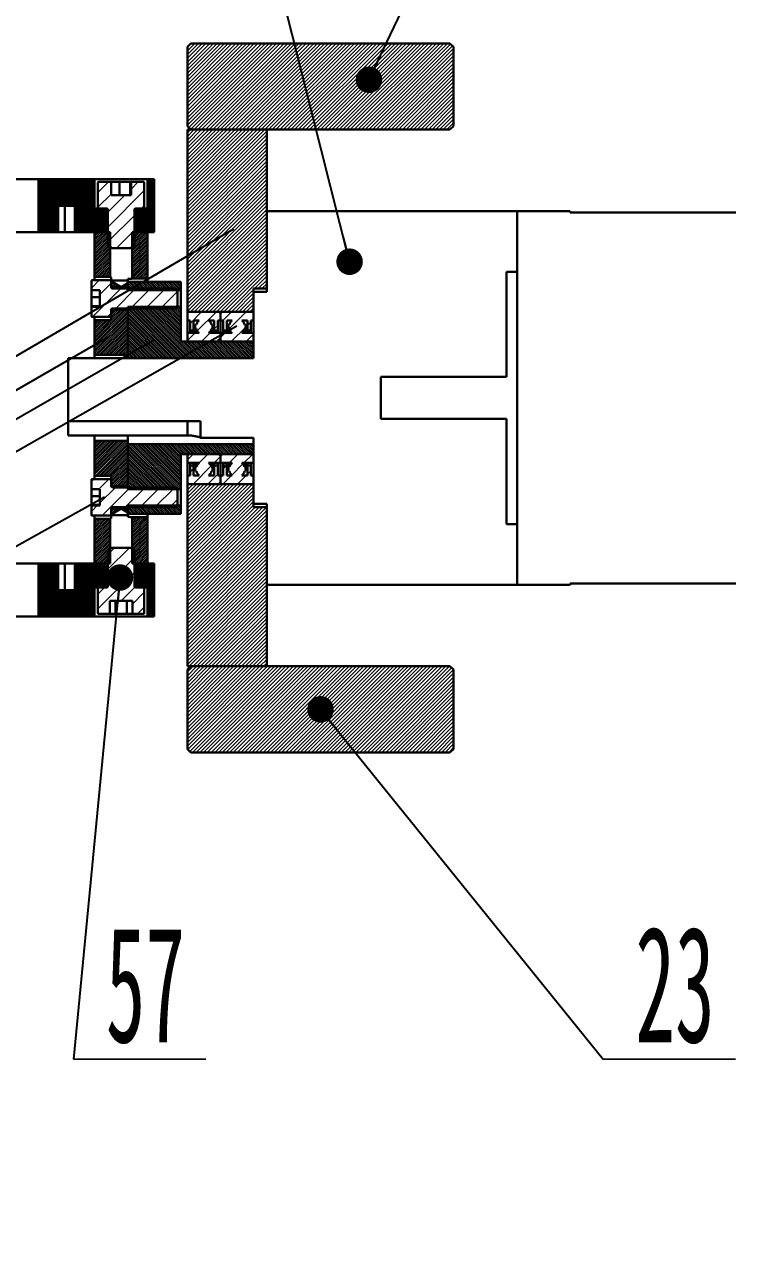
# Model space of a CAD drawing. Header units: millimetres. Extents: x 0 to 4220, y 0 to 2956.
# Drawn here: x 1945.2 to 2160, y 864.4 to 1232.4 of the extents above; entities that cross this region are included whole.
import ezdxf

# ---------------------------------------------------------------- set-up
doc = ezdxf.new("R2010")
doc.units = ezdxf.units.MM
doc.linetypes.add('SLD-实线', pattern=[0])
doc.layers.add('文字', color=7, linetype='SLD-实线', lineweight=15)
doc.styles.add('SLDTEXTSTYLE4', font='HYSWLONGFANGSONG.TTF', dxfattribs={"width": 0.67})
doc.styles.get("Standard").update_dxf_attribs({"font": 'HYSWLONGFANGSONG.TTF'})
doc.dimstyles.new('SLDDIMSTYLE0', dxfattribs={"dimtxt": 0, "dimasz": 8, "dimexe": 0, "dimexo": 0.0625, "dimgap": 0, "dimtad": 0, "dimtih": 1, "dimtoh": 1, "dimdec": 0, "dimrnd": 1e-09, "dimzin": 0, "dimdsep": 46, "dimtxsty": 'Standard', "dimblk1": 'DOT', "dimblk2": 'DOT', "dimsah": 1, "dimcen": 0.09, "dimadec": 0, "dimazin": 0, "dimtfac": 8, "dimtdec": 0, "dimtofl": 0, "dimtmove": 0, "dimatfit": 3, "dimldrblk": 'DOT', "dimfxl": 0, "dimfrac": 2, "dimtolj": 1, "dimtzin": 0, "dimarcsym": 0})
doc.dimstyles.new('SLDDIMSTYLE1', dxfattribs={"dimtxt": 0, "dimasz": 30, "dimexe": 0, "dimexo": 0.0625, "dimgap": 0, "dimtad": 0, "dimtih": 1, "dimtoh": 1, "dimdec": 0, "dimrnd": 1e-09, "dimzin": 0, "dimdsep": 46, "dimtxsty": 'Standard', "dimblk1": 'NONE', "dimblk2": 'NONE', "dimsah": 1, "dimcen": 0.09, "dimadec": 0, "dimazin": 0, "dimtfac": 30, "dimtdec": 0, "dimtofl": 0, "dimtmove": 0, "dimatfit": 3, "dimldrblk": 'NONE', "dimfxl": 0, "dimfrac": 2, "dimtolj": 1, "dimtzin": 0, "dimarcsym": 0})

# ---------------------------------------------------------------- blocks, each defined once
blk = doc.blocks.new('_NONE')
blk = doc.blocks.new('_DOT')
at = {"color": 0, "linetype": 'ByBlock', "lineweight": -2}
blk.add_line((-0.5, 0), (-1, 0), dxfattribs=at)
at = {"color": 0, "linetype": 'ByBlock', "const_width": 0.5}
blk.add_lwpolyline([(-0.25, 0, 1), (0.25, 0, 1)], format="xyb", close=True, dxfattribs=at)
blk = doc.blocks.new('SW_NOTE_29')
at = {"layer": '文字', "color": 0}
for p, q in [((0, 0), (40, 0)), ((40, 0), (0, 0)), ((0, 0), (40, 0)), ((40, 0), (0, 0)), ((0, 0), (40, 0)), ((40, 0), (0, 0))]:
    blk.add_line(p, q, dxfattribs=at)
at = {"layer": '文字', "color": 0, "insert": (9.74, 40.12), "char_height": 35, "attachment_point": 1, "style": 'SLDTEXTSTYLE4'}
blk.add_mtext('23', dxfattribs=at)
blk = doc.blocks.new('SW_NOTE_30')
at = {"layer": '文字', "color": 0}
for p, q in [((0, 0), (40, 0)), ((40, 0), (0, 0)), ((0, 0), (40, 0)), ((40, 0), (0, 0)), ((0, 0), (40, 0)), ((40, 0), (0, 0))]:
    blk.add_line(p, q, dxfattribs=at)
at = {"layer": '文字', "color": 0, "insert": (9.77, 40.12), "char_height": 35, "attachment_point": 1, "style": 'SLDTEXTSTYLE4'}
blk.add_mtext('57', dxfattribs=at)

msp = doc.modelspace()

# ---------------------------------------------------------------- hatches: boundary and pattern name
at = {"linetype": 'SLD-实线', "lineweight": 0}
h = msp.add_hatch(dxfattribs=at)
h.set_pattern_fill('ANSI31', scale=0.25, style=0)
h.paths.add_polyline_path([(2074.84, 1225.61), (2073.69, 1226.61), (1995.42, 1226.61), (1994.42, 1225.61), (1994.42, 1201.61), (1995.42, 1200.61), (2073.69, 1200.61), (2074.84, 1201.61)], flags=0)
h = msp.add_hatch(dxfattribs=at)
h.set_pattern_fill('ANSI31', scale=0.25, style=0)
h.paths.add_polyline_path([(2018.42, 1200.61), (1994.42, 1200.61), (1994.42, 1145.61), (2014.42, 1145.61), (2014.42, 1152.61), (2018.42, 1152.61)], flags=0)
h = msp.add_hatch(dxfattribs=at)
h.set_pattern_fill('ANSI31', scale=0.0625, style=0)
h.paths.add_polyline_path([(1969.92, 1169.61), (1969.92, 1176.81), (1966.42, 1176.81), (1966.42, 1185.61), (1949.42, 1185.61), (1949.42, 1169.61), (1955.42, 1169.61), (1955.42, 1177.61), (1960.42, 1177.61), (1960.42, 1169.61)], flags=0)
h = msp.add_hatch(dxfattribs=at)
h.set_pattern_fill('ANSI31', scale=0.0625, style=0)
h.paths.add_polyline_path([(1978.92, 1169.61), (1984.42, 1169.61), (1984.42, 1185.61), (1982.42, 1185.61), (1982.42, 1176.81), (1978.92, 1176.81)], flags=0)
h = msp.add_hatch(dxfattribs=at)
h.set_pattern_fill('ANSI31', style=0)
edge = h.paths.add_edge_path(flags=0)
edge.add_line((1967.42, 1176.81), (1970.02, 1176.81))
edge.add_arc((1970.02, 1176.41), 0.4, 0, 90, ccw=False)
edge.add_line((1970.42, 1176.41), (1970.42, 1165.51))
edge.add_line((1970.42, 1165.51), (1971.63, 1164.81))
edge.add_line((1971.63, 1164.81), (1977.2, 1164.81))
edge.add_line((1977.2, 1164.81), (1978.42, 1165.51))
edge.add_line((1978.42, 1165.51), (1978.42, 1176.41))
edge.add_arc((1978.82, 1176.41), 0.4, 90, 180, ccw=False)
edge.add_line((1978.82, 1176.81), (1981.42, 1176.81))
edge.add_line((1981.42, 1176.81), (1981.42, 1184.61))
edge.add_arc((1981.22, 1184.61), 0.2, 0, 90)
edge.add_line((1981.22, 1184.81), (1977.42, 1184.81))
edge.add_line((1977.42, 1184.81), (1977.42, 1180.81))
edge.add_line((1977.42, 1180.81), (1971.41, 1180.81))
edge.add_line((1971.41, 1180.81), (1971.41, 1184.81))
edge.add_line((1971.41, 1184.81), (1967.62, 1184.81))
edge.add_arc((1967.62, 1184.61), 0.2, 90, 180)
edge.add_line((1967.42, 1184.61), (1967.42, 1176.81))
h = msp.add_hatch(dxfattribs=at)
h.set_pattern_fill('ANSI31', scale=0.125, style=0)
h.paths.add_polyline_path([(1971.12, 1156.11), (1971.12, 1169.61), (1966.42, 1169.61), (1966.42, 1156.11)], flags=0)
h = msp.add_hatch(dxfattribs=at)
h.set_pattern_fill('ANSI31', scale=0.125, style=0)
h.paths.add_polyline_path([(1982.42, 1169.61), (1977.72, 1169.61), (1977.72, 1155.61), (1982.42, 1155.61)], flags=0)
h = msp.add_hatch(dxfattribs=at)
h.set_pattern_fill('ANSI31', style=0)
edge = h.paths.add_edge_path(flags=0)
edge.add_line((1971.42, 1144.11), (1971.42, 1146.21))
edge.add_arc((1971.82, 1146.21), 0.4, 90, 180, ccw=False)
edge.add_line((1971.82, 1146.61), (1990.92, 1146.61))
edge.add_line((1990.92, 1146.61), (1991.42, 1147.47))
edge.add_line((1991.42, 1147.47), (1991.42, 1151.74))
edge.add_line((1991.42, 1151.74), (1990.92, 1152.61))
edge.add_line((1990.92, 1152.61), (1971.82, 1152.61))
edge.add_arc((1971.82, 1153.01), 0.4, 180, 270, ccw=False)
edge.add_line((1971.42, 1153.01), (1971.42, 1155.11))
edge.add_line((1971.42, 1155.11), (1965.62, 1155.11))
edge.add_arc((1965.62, 1154.91), 0.2, 90, 180)
edge.add_line((1965.42, 1154.91), (1965.42, 1152.12))
edge.add_line((1965.42, 1152.12), (1968.02, 1152.12))
edge.add_line((1968.02, 1152.12), (1968.02, 1147.1))
edge.add_line((1968.02, 1147.1), (1965.42, 1147.1))
edge.add_line((1965.42, 1147.1), (1965.42, 1144.31))
edge.add_arc((1965.62, 1144.31), 0.2, 180, 270)
edge.add_line((1965.62, 1144.11), (1971.42, 1144.11))
h = msp.add_hatch(dxfattribs=at)
h.set_pattern_fill('ANSI31', scale=0.125, style=0)
h.paths.add_polyline_path([(1976.42, 1154.23), (1974.42, 1153.03), (1971.42, 1154.83), (1971.42, 1153.01), (1976.42, 1153.01)], flags=0)
h = msp.add_hatch(dxfattribs=at)
h.set_pattern_fill('ANSI31', scale=0.125, angle=90, style=0)
h.paths.add_polyline_path([(1992.42, 1154.61), (1976.42, 1154.61), (1976.42, 1152.11), (1992.42, 1152.11)], flags=0)
h = msp.add_hatch(dxfattribs=at)
h.set_pattern_fill('ANSI31', scale=0.125, style=0)
h.paths.add_polyline_path([(1971.42, 1143.11), (1966.42, 1143.11), (1966.42, 1132.61), (1976.42, 1132.61), (1976.42, 1146.21), (1971.42, 1146.21)], flags=0)
h = msp.add_hatch(dxfattribs=at)
h.set_pattern_fill('ANSI31', scale=0.125, angle=90, style=0)
h.paths.add_polyline_path([(2014.42, 1131.61), (2014.42, 1136.61), (1992.42, 1136.61), (1992.42, 1147.11), (1976.42, 1147.11), (1976.42, 1131.61)], flags=0)
h = msp.add_hatch(dxfattribs=at)
h.set_pattern_fill('ANSI31', style=0)
edge = h.paths.add_edge_path(flags=0)
edge.add_arc((1999.42, 1141.11), 2.38, 307.062, 344.038)
edge.add_line((2001.71, 1140.45), (2001.95, 1140.45))
edge.add_arc((1999.42, 1141.11), 2.62, 345.5225, 374.4775)
edge.add_line((2001.95, 1141.76), (2001.71, 1141.76))
edge.add_arc((1999.42, 1141.11), 2.38, 15.962, 52.938)
edge.add_line((2000.85, 1143.01), (2002.55, 1143.01))
edge.add_line((2002.55, 1143.01), (2002.55, 1139.99))
edge.add_line((2002.55, 1139.99), (2003.62, 1139.99))
edge.add_line((2003.62, 1139.99), (2003.62, 1143.01))
edge.add_line((2003.62, 1143.01), (2004.42, 1143.01))
edge.add_line((2004.42, 1143.01), (2004.42, 1145.01))
edge.add_arc((2003.82, 1145.01), 0.6, 0, 90)
edge.add_line((2003.82, 1145.61), (1995.02, 1145.61))
edge.add_arc((1995.02, 1145.01), 0.6, 90, 180)
edge.add_line((1994.42, 1145.01), (1994.42, 1143.01))
edge.add_line((1994.42, 1143.01), (1995.22, 1143.01))
edge.add_line((1995.22, 1143.01), (1995.22, 1139.99))
edge.add_line((1995.22, 1139.99), (1996.29, 1139.99))
edge.add_line((1996.29, 1139.99), (1996.29, 1143.01))
edge.add_line((1996.29, 1143.01), (1997.98, 1143.01))
edge.add_arc((1999.42, 1141.11), 2.38, 127.062, 164.038)
edge.add_line((1997.13, 1141.76), (1996.88, 1141.76))
edge.add_arc((1999.42, 1141.11), 2.62, 165.5225, 194.4775)
edge.add_line((1996.88, 1140.45), (1997.13, 1140.45))
edge.add_arc((1999.42, 1141.11), 2.38, 195.962, 232.938)
edge.add_line((1997.98, 1139.21), (1994.42, 1139.21))
edge.add_line((1994.42, 1139.21), (1994.42, 1137.21))
edge.add_arc((1995.02, 1137.21), 0.6, 180, 270)
edge.add_line((1995.02, 1136.61), (2003.82, 1136.61))
edge.add_arc((2003.82, 1137.21), 0.6, 270, 360)
edge.add_line((2004.42, 1137.21), (2004.42, 1139.21))
edge.add_line((2004.42, 1139.21), (2000.85, 1139.21))
h = msp.add_hatch(dxfattribs=at)
h.set_pattern_fill('ANSI31', style=0)
edge = h.paths.add_edge_path(flags=0)
edge.add_arc((2009.42, 1141.11), 2.62, 165.5225, 194.4775)
edge.add_line((2006.88, 1140.45), (2007.13, 1140.45))
edge.add_arc((2009.42, 1141.11), 2.38, 195.962, 232.938)
edge.add_line((2007.98, 1139.21), (2004.42, 1139.21))
edge.add_line((2004.42, 1139.21), (2004.42, 1137.21))
edge.add_arc((2005.02, 1137.21), 0.6, 180, 270)
edge.add_line((2005.02, 1136.61), (2013.82, 1136.61))
edge.add_arc((2013.82, 1137.21), 0.6, 270, 360)
edge.add_line((2014.42, 1137.21), (2014.42, 1139.21))
edge.add_line((2014.42, 1139.21), (2010.85, 1139.21))
edge.add_arc((2009.42, 1141.11), 2.38, 307.062, 344.038)
edge.add_line((2011.71, 1140.45), (2011.95, 1140.45))
edge.add_arc((2009.42, 1141.11), 2.62, 345.5225, 374.4775)
edge.add_line((2011.95, 1141.76), (2011.71, 1141.76))
edge.add_arc((2009.42, 1141.11), 2.38, 15.962, 52.938)
edge.add_line((2010.85, 1143.01), (2012.55, 1143.01))
edge.add_line((2012.55, 1143.01), (2012.55, 1139.99))
edge.add_line((2012.55, 1139.99), (2013.62, 1139.99))
edge.add_line((2013.62, 1139.99), (2013.62, 1143.01))
edge.add_line((2013.62, 1143.01), (2014.42, 1143.01))
edge.add_line((2014.42, 1143.01), (2014.42, 1145.01))
edge.add_arc((2013.82, 1145.01), 0.6, 0, 90)
edge.add_line((2013.82, 1145.61), (2005.02, 1145.61))
edge.add_arc((2005.02, 1145.01), 0.6, 90, 180)
edge.add_line((2004.42, 1145.01), (2004.42, 1143.01))
edge.add_line((2004.42, 1143.01), (2005.22, 1143.01))
edge.add_line((2005.22, 1143.01), (2005.22, 1139.99))
edge.add_line((2005.22, 1139.99), (2006.29, 1139.99))
edge.add_line((2006.29, 1139.99), (2006.29, 1143.01))
edge.add_line((2006.29, 1143.01), (2007.98, 1143.01))
edge.add_arc((2009.42, 1141.11), 2.38, 127.062, 164.038)
edge.add_line((2007.13, 1141.76), (2006.88, 1141.76))
h = msp.add_hatch(dxfattribs=at)
h.set_pattern_fill('ANSI31', scale=0.125, style=0)
h.paths.add_polyline_path([(1976.42, 1106.61), (1966.42, 1106.61), (1966.42, 1096.11), (1971.42, 1096.11), (1971.42, 1093.01), (1976.42, 1093.01)], flags=0)
h = msp.add_hatch(dxfattribs=at)
h.set_pattern_fill('ANSI31', scale=0.125, angle=90, style=0)
h.paths.add_polyline_path([(1976.42, 1105.61), (1976.42, 1092.11), (1992.42, 1092.11), (1992.42, 1102.61), (2014.42, 1102.61), (2014.42, 1105.61)], flags=0)
h = msp.add_hatch(dxfattribs=at)
h.set_pattern_fill('ANSI31', style=0)
edge = h.paths.add_edge_path(flags=0)
edge.add_arc((1999.42, 1098.11), 2.62, 345.5225, 374.4775)
edge.add_line((2001.95, 1098.76), (2001.71, 1098.76))
edge.add_arc((1999.42, 1098.11), 2.38, 15.962, 52.938)
edge.add_line((2000.85, 1100.01), (2004.42, 1100.01))
edge.add_line((2004.42, 1100.01), (2004.42, 1102.01))
edge.add_arc((2003.82, 1102.01), 0.6, 0, 90)
edge.add_line((2003.82, 1102.61), (1995.02, 1102.61))
edge.add_arc((1995.02, 1102.01), 0.6, 90, 180)
edge.add_line((1994.42, 1102.01), (1994.42, 1100.01))
edge.add_line((1994.42, 1100.01), (1997.98, 1100.01))
edge.add_arc((1999.42, 1098.11), 2.38, 127.062, 164.038)
edge.add_line((1997.13, 1098.76), (1996.88, 1098.76))
edge.add_arc((1999.42, 1098.11), 2.62, 165.5225, 194.4775)
edge.add_line((1996.88, 1097.45), (1997.13, 1097.45))
edge.add_arc((1999.42, 1098.11), 2.38, 195.962, 232.938)
edge.add_line((1997.98, 1096.21), (1996.29, 1096.21))
edge.add_line((1996.29, 1096.21), (1996.29, 1099.22))
edge.add_line((1996.29, 1099.22), (1995.22, 1099.22))
edge.add_line((1995.22, 1099.22), (1995.22, 1096.21))
edge.add_line((1995.22, 1096.21), (1994.42, 1096.21))
edge.add_line((1994.42, 1096.21), (1994.42, 1094.21))
edge.add_arc((1995.02, 1094.21), 0.6, 180, 270)
edge.add_line((1995.02, 1093.61), (2003.82, 1093.61))
edge.add_arc((2003.82, 1094.21), 0.6, 270, 360)
edge.add_line((2004.42, 1094.21), (2004.42, 1096.21))
edge.add_line((2004.42, 1096.21), (2003.62, 1096.21))
edge.add_line((2003.62, 1096.21), (2003.62, 1099.22))
edge.add_line((2003.62, 1099.22), (2002.55, 1099.22))
edge.add_line((2002.55, 1099.22), (2002.55, 1096.21))
edge.add_line((2002.55, 1096.21), (2000.85, 1096.21))
edge.add_arc((1999.42, 1098.11), 2.38, 307.062, 344.038)
edge.add_line((2001.71, 1097.45), (2001.95, 1097.45))
h = msp.add_hatch(dxfattribs=at)
h.set_pattern_fill('ANSI31', style=0)
edge = h.paths.add_edge_path(flags=0)
edge.add_arc((2009.42, 1098.11), 2.38, 127.062, 164.038)
edge.add_line((2007.13, 1098.76), (2006.88, 1098.76))
edge.add_arc((2009.42, 1098.11), 2.62, 165.5225, 194.4775)
edge.add_line((2006.88, 1097.45), (2007.13, 1097.45))
edge.add_arc((2009.42, 1098.11), 2.38, 195.962, 232.938)
edge.add_line((2007.98, 1096.21), (2006.29, 1096.21))
edge.add_line((2006.29, 1096.21), (2006.29, 1099.22))
edge.add_line((2006.29, 1099.22), (2005.22, 1099.22))
edge.add_line((2005.22, 1099.22), (2005.22, 1096.21))
edge.add_line((2005.22, 1096.21), (2004.42, 1096.21))
edge.add_line((2004.42, 1096.21), (2004.42, 1094.21))
edge.add_arc((2005.02, 1094.21), 0.6, 180, 270)
edge.add_line((2005.02, 1093.61), (2013.82, 1093.61))
edge.add_arc((2013.82, 1094.21), 0.6, 270, 360)
edge.add_line((2014.42, 1094.21), (2014.42, 1096.21))
edge.add_line((2014.42, 1096.21), (2013.62, 1096.21))
edge.add_line((2013.62, 1096.21), (2013.62, 1099.22))
edge.add_line((2013.62, 1099.22), (2012.55, 1099.22))
edge.add_line((2012.55, 1099.22), (2012.55, 1096.21))
edge.add_line((2012.55, 1096.21), (2010.85, 1096.21))
edge.add_arc((2009.42, 1098.11), 2.38, 307.062, 344.038)
edge.add_line((2011.71, 1097.45), (2011.95, 1097.45))
edge.add_arc((2009.42, 1098.11), 2.62, 345.5225, 374.4775)
edge.add_line((2011.95, 1098.76), (2011.71, 1098.76))
edge.add_arc((2009.42, 1098.11), 2.38, 15.962, 52.938)
edge.add_line((2010.85, 1100.01), (2014.42, 1100.01))
edge.add_line((2014.42, 1100.01), (2014.42, 1102.01))
edge.add_arc((2013.82, 1102.01), 0.6, 0, 90)
edge.add_line((2013.82, 1102.61), (2005.02, 1102.61))
edge.add_arc((2005.02, 1102.01), 0.6, 90, 180)
edge.add_line((2004.42, 1102.01), (2004.42, 1100.01))
edge.add_line((2004.42, 1100.01), (2007.98, 1100.01))
h = msp.add_hatch(dxfattribs=at)
h.set_pattern_fill('ANSI31', style=0)
edge = h.paths.add_edge_path(flags=0)
edge.add_line((1971.42, 1084.11), (1971.42, 1086.21))
edge.add_arc((1971.82, 1086.21), 0.4, 90, 180, ccw=False)
edge.add_line((1971.82, 1086.61), (1990.92, 1086.61))
edge.add_line((1990.92, 1086.61), (1991.42, 1087.47))
edge.add_line((1991.42, 1087.47), (1991.42, 1091.74))
edge.add_line((1991.42, 1091.74), (1990.92, 1092.61))
edge.add_line((1990.92, 1092.61), (1971.82, 1092.61))
edge.add_arc((1971.82, 1093.01), 0.4, 180, 270, ccw=False)
edge.add_line((1971.42, 1093.01), (1971.42, 1095.11))
edge.add_line((1971.42, 1095.11), (1965.62, 1095.11))
edge.add_arc((1965.62, 1094.91), 0.2, 90, 180)
edge.add_line((1965.42, 1094.91), (1965.42, 1092.12))
edge.add_line((1965.42, 1092.12), (1968.02, 1092.12))
edge.add_line((1968.02, 1092.12), (1968.02, 1087.1))
edge.add_line((1968.02, 1087.1), (1965.42, 1087.1))
edge.add_line((1965.42, 1087.1), (1965.42, 1084.31))
edge.add_arc((1965.62, 1084.31), 0.2, 180, 270)
edge.add_line((1965.62, 1084.11), (1971.42, 1084.11))
h = msp.add_hatch(dxfattribs=at)
h.set_pattern_fill('ANSI31', scale=0.25, style=0)
h.paths.add_polyline_path([(2014.42, 1093.61), (1994.42, 1093.61), (1994.42, 1038.61), (2018.42, 1038.61), (2018.42, 1086.61), (2014.42, 1086.61)], flags=0)
h = msp.add_hatch(dxfattribs=at)
h.set_pattern_fill('ANSI31', scale=0.125, style=0)
h.paths.add_polyline_path([(1976.42, 1086.21), (1971.42, 1086.21), (1971.42, 1084.39), (1974.42, 1086.19), (1976.42, 1084.99)], flags=0)
h = msp.add_hatch(dxfattribs=at)
h.set_pattern_fill('ANSI31', scale=0.125, angle=90, style=0)
h.paths.add_polyline_path([(1992.42, 1087.11), (1976.42, 1087.11), (1976.42, 1084.61), (1992.42, 1084.61)], flags=0)
h = msp.add_hatch(dxfattribs=at)
h.set_pattern_fill('ANSI31', scale=0.125, style=0)
h.paths.add_polyline_path([(1966.42, 1083.11), (1966.42, 1069.61), (1971.12, 1069.61), (1971.12, 1083.11)], flags=0)
h = msp.add_hatch(dxfattribs=at)
h.set_pattern_fill('ANSI31', scale=0.125, style=0)
h.paths.add_polyline_path([(1982.42, 1083.61), (1977.72, 1083.61), (1977.72, 1069.61), (1982.42, 1069.61)], flags=0)
h = msp.add_hatch(dxfattribs=at)
h.set_pattern_fill('ANSI31', style=0)
edge = h.paths.add_edge_path(flags=0)
edge.add_line((1970.98, 1058.41), (1977.86, 1058.41))
edge.add_line((1977.86, 1058.41), (1977.86, 1054.41))
edge.add_line((1977.86, 1054.41), (1981.22, 1054.41))
edge.add_arc((1981.22, 1054.61), 0.2, 270, 360)
edge.add_line((1981.42, 1054.61), (1981.42, 1062.41))
edge.add_line((1981.42, 1062.41), (1978.82, 1062.41))
edge.add_arc((1978.82, 1062.81), 0.4, 180, 270, ccw=False)
edge.add_line((1978.42, 1062.81), (1978.42, 1073.71))
edge.add_line((1978.42, 1073.71), (1977.2, 1074.41))
edge.add_line((1977.2, 1074.41), (1971.63, 1074.41))
edge.add_line((1971.63, 1074.41), (1970.42, 1073.71))
edge.add_line((1970.42, 1073.71), (1970.42, 1062.81))
edge.add_arc((1970.02, 1062.81), 0.4, 270, 360, ccw=False)
edge.add_line((1970.02, 1062.41), (1967.42, 1062.41))
edge.add_line((1967.42, 1062.41), (1967.42, 1054.61))
edge.add_arc((1967.62, 1054.61), 0.2, 180, 270)
edge.add_line((1967.62, 1054.41), (1970.98, 1054.41))
edge.add_line((1970.98, 1054.41), (1970.98, 1058.41))
h = msp.add_hatch(dxfattribs=at)
h.set_pattern_fill('ANSI31', scale=0.0625, angle=90, style=0)
h.paths.add_polyline_path([(1966.42, 1053.61), (1966.42, 1062.41), (1969.92, 1062.41), (1969.92, 1069.61), (1960.42, 1069.61), (1960.42, 1061.61), (1955.42, 1061.61), (1955.42, 1069.61), (1949.42, 1069.61), (1949.42, 1053.61)], flags=0)
h = msp.add_hatch(dxfattribs=at)
h.set_pattern_fill('ANSI31', scale=0.0625, angle=90, style=0)
h.paths.add_polyline_path([(1982.42, 1053.61), (1984.42, 1053.61), (1984.42, 1069.61), (1978.92, 1069.61), (1978.92, 1062.41), (1982.42, 1062.41)], flags=0)
h = msp.add_hatch(dxfattribs=at)
h.set_pattern_fill('ANSI31', scale=0.25, style=0)
h.paths.add_polyline_path([(1995.42, 1038.61), (1994.42, 1037.61), (1994.42, 1013.61), (1995.42, 1012.61), (2073.69, 1012.61), (2074.84, 1013.61), (2074.84, 1037.61), (2073.69, 1038.61)], flags=0)

# ---------------------------------------------------------------- linework, layer by layer
at = {"color": 7, "linetype": 'SLD-实线', "lineweight": 30}
for p, q in [((1994.42, 1225.61), (1995.42, 1226.61)), ((1994.42, 1225.61), (1994.42, 1201.61)), ((2073.69, 1226.61), (1995.42, 1226.61)), ((2073.69, 1226.61), (2074.84, 1225.61)), ((2074.84, 1201.61), (2074.84, 1225.61)), ((1995.42, 1200.61), (1994.42, 1201.61)), ((2018.42, 1200.61), (1994.42, 1200.61)), ((1994.42, 1200.61), (1994.42, 1145.61)), ((2073.69, 1200.61), (1995.42, 1200.61)), ((2018.42, 1200.61), (2018.42, 1152.61)), ((2074.84, 1201.61), (2073.69, 1200.61)), ((1949.42, 1185.61), (1924.42, 1185.61)), ((1949.42, 1169.61), (1949.42, 1185.61)), ((1949.42, 1185.61), (1966.42, 1185.61)), ((1966.42, 1176.81), (1966.42, 1185.61)), ((1982.42, 1185.61), (1966.42, 1185.61)), ((1982.42, 1185.61), (1982.42, 1176.81)), ((1982.42, 1185.61), (1984.42, 1185.61)), ((1984.42, 1169.61), (1984.42, 1185.61)), ((1967.42, 1184.61), (1967.42, 1176.81)), ((1971.41, 1184.81), (1967.62, 1184.81)), ((1971.41, 1180.81), (1971.41, 1184.81)), ((1973.97, 1184.81), (1971.41, 1184.81)), ((1973.97, 1180.81), (1973.97, 1184.81)), ((1977.15, 1184.81), (1973.97, 1184.81)), ((1977.15, 1180.81), (1977.15, 1184.81)), ((1977.42, 1184.81), (1977.15, 1184.81)), ((1977.42, 1184.81), (1977.42, 1180.81)), ((1981.22, 1184.81), (1977.42, 1184.81)), ((1981.42, 1176.81), (1981.42, 1184.61)), ((1971.41, 1180.81), (1977.42, 1180.81)), ((1955.42, 1177.61), (1955.42, 1169.61)), ((1960.42, 1177.61), (1955.42, 1177.61)), ((1957.42, 1169.61), (1957.42, 1177.61)), ((1960.42, 1177.61), (1960.42, 1169.61)), ((1969.92, 1176.81), (1966.42, 1176.81)), ((1967.42, 1176.81), (1970.02, 1176.81)), ((1969.92, 1169.61), (1969.92, 1176.81)), ((1970.42, 1176.41), (1970.42, 1165.51)), ((1978.42, 1165.51), (1978.42, 1176.41)), ((1978.82, 1176.81), (1981.42, 1176.81)), ((1978.92, 1176.81), (1978.92, 1169.61)), ((1982.42, 1176.81), (1978.92, 1176.81)), ((2018.42, 1151.61), (2018.42, 1176.01)), ((2078.02, 1176.01), (2018.42, 1176.01)), ((2094.02, 1176.01), (2078.02, 1176.01)), ((2094.02, 1176.01), (2094.02, 1157.71)), ((2110.02, 1176.01), (2094.02, 1176.01)), ((2094.02, 1063.21), (2094.02, 1176.01)), ((2110.02, 1176.01), (2110.02, 1175.61)), ((2110.02, 1175.61), (2160.02, 1175.61)), ((1949.42, 1169.61), (1924.42, 1169.61)), ((1949.42, 1169.61), (1955.42, 1169.61)), ((1955.42, 1169.61), (1957.42, 1169.61)), ((1960.42, 1169.61), (1957.42, 1169.61)), ((1960.42, 1169.61), (1969.92, 1169.61)), ((1971.12, 1169.61), (1966.42, 1169.61)), ((1966.42, 1169.61), (1966.42, 1156.11)), ((1971.12, 1156.11), (1971.12, 1169.61)), ((1977.72, 1169.61), (1977.72, 1155.61)), ((1982.42, 1169.61), (1977.72, 1169.61)), ((1978.92, 1169.61), (1984.42, 1169.61)), ((1982.42, 1169.61), (1982.42, 1155.61)), ((1971.63, 1164.81), (1970.42, 1165.51)), ((1971.63, 1164.81), (1977.2, 1164.81)), ((1978.42, 1165.51), (1977.2, 1164.81)), ((1966.42, 1156.11), (1971.12, 1156.11)), ((1966.42, 1156.11), (1966.42, 1155.11)), ((1971.42, 1155.96), (1971.42, 1155.11)), ((1977.72, 1155.61), (1982.42, 1155.61)), ((1982.42, 1154.61), (1982.42, 1155.61)), ((2090.82, 1125.96), (2090.82, 1157.71)), ((2094.02, 1157.71), (2090.82, 1157.71)), ((1965.42, 1154.91), (1965.42, 1152.12)), ((1965.42, 1152.12), (1968.02, 1152.12)), ((1965.42, 1152.12), (1965.42, 1149.99)), ((1971.42, 1155.11), (1965.62, 1155.11)), ((1968.02, 1152.12), (1968.02, 1147.1)), ((1971.42, 1153.01), (1971.42, 1155.11)), ((1976.42, 1155.01), (1971.42, 1155.01)), ((1974.42, 1153.03), (1971.42, 1154.83)), ((1971.42, 1154.83), (1971.42, 1153.01)), ((1971.42, 1153.01), (1976.42, 1153.01)), ((1990.92, 1152.61), (1971.82, 1152.61)), ((1976.42, 1154.23), (1974.42, 1153.03)), ((1976.42, 1155.51), (1976.42, 1155.01)), ((1992.42, 1154.61), (1976.42, 1154.61)), ((1976.42, 1154.61), (1976.42, 1152.11)), ((1976.42, 1154.23), (1976.42, 1153.01)), ((1976.42, 1152.11), (1992.42, 1152.11)), ((1990.92, 1152.61), (1991.42, 1151.74)), ((1992.42, 1152.11), (1992.42, 1154.61)), ((1992.42, 1152.11), (1992.42, 1147.11)), ((2014.42, 1152.61), (2018.42, 1152.61)), ((2014.42, 1152.61), (2014.42, 1145.61)), ((1968.02, 1149.99), (1965.42, 1149.99)), ((1965.42, 1149.99), (1965.42, 1147.33)), ((1991.42, 1147.47), (1991.42, 1151.74)), ((2014.42, 1131.61), (2014.42, 1151.61)), ((2018.42, 1151.61), (2014.42, 1151.61)), ((1968.02, 1147.33), (1965.42, 1147.33)), ((1965.42, 1147.33), (1965.42, 1147.1)), ((1965.42, 1147.1), (1965.42, 1144.31)), ((1968.02, 1147.1), (1965.42, 1147.1)), ((1971.42, 1144.11), (1971.42, 1146.21)), ((1976.42, 1146.21), (1971.42, 1146.21)), ((1971.42, 1146.21), (1971.42, 1143.11)), ((1971.82, 1146.61), (1990.92, 1146.61)), ((1992.42, 1147.11), (1976.42, 1147.11)), ((1976.42, 1147.11), (1976.42, 1131.61)), ((1976.42, 1146.21), (1976.42, 1132.61)), ((1991.42, 1147.47), (1990.92, 1146.61)), ((1992.42, 1136.61), (1992.42, 1147.11)), ((1994.42, 1145.61), (2014.42, 1145.61)), ((1994.42, 1145.01), (1994.42, 1145.61)), ((1994.42, 1145.01), (1994.42, 1143.01)), ((2003.82, 1145.61), (1995.02, 1145.61)), ((2004.42, 1145.01), (2004.42, 1143.01)), ((2013.82, 1145.61), (2005.02, 1145.61)), ((2014.42, 1143.01), (2014.42, 1145.01)), ((1965.62, 1144.11), (1971.42, 1144.11)), ((1966.42, 1144.11), (1966.42, 1143.11)), ((1971.42, 1143.11), (1966.42, 1143.11)), ((1966.42, 1143.11), (1966.42, 1132.61)), ((1994.42, 1143.01), (1995.22, 1143.01)), ((1994.42, 1143.01), (1994.42, 1139.21)), ((1995.22, 1139.99), (1995.22, 1143.01)), ((1996.29, 1143.01), (1997.98, 1143.01)), ((1996.29, 1143.01), (1996.29, 1139.99)), ((1997.13, 1141.76), (1996.88, 1141.76)), ((2000.85, 1143.01), (2002.55, 1143.01)), ((2001.95, 1141.76), (2001.71, 1141.76)), ((2002.55, 1139.99), (2002.55, 1143.01)), ((2003.62, 1143.01), (2004.42, 1143.01)), ((2003.62, 1143.01), (2003.62, 1139.99)), ((2004.42, 1143.01), (2005.22, 1143.01)), ((2004.42, 1139.21), (2004.42, 1143.01)), ((2005.22, 1139.99), (2005.22, 1143.01)), ((2006.29, 1143.01), (2007.98, 1143.01)), ((2006.29, 1143.01), (2006.29, 1139.99)), ((2007.13, 1141.76), (2006.88, 1141.76)), ((2010.85, 1143.01), (2012.55, 1143.01)), ((2011.95, 1141.76), (2011.71, 1141.76)), ((2012.55, 1139.99), (2012.55, 1143.01)), ((2013.62, 1143.01), (2014.42, 1143.01)), ((2013.62, 1143.01), (2013.62, 1139.99)), ((1997.98, 1139.21), (1994.42, 1139.21)), ((1994.42, 1139.21), (1994.42, 1137.21)), ((1994.42, 1137.21), (1994.42, 1136.61)), ((1996.29, 1139.99), (1995.22, 1139.99)), ((1995.22, 1139.21), (1995.22, 1139.99)), ((1996.29, 1139.21), (1996.29, 1139.99)), ((1996.88, 1140.45), (1997.13, 1140.45)), ((1997.03, 1140.4), (1996.92, 1140.18)), ((2004.42, 1139.21), (2000.85, 1139.21)), ((2001.71, 1140.45), (2001.95, 1140.45)), ((2001.93, 1140.18), (2001.74, 1140.44)), ((2003.62, 1139.99), (2002.55, 1139.99)), ((2002.55, 1139.21), (2002.55, 1139.99)), ((2003.62, 1139.21), (2003.62, 1139.99)), ((2007.98, 1139.21), (2004.42, 1139.21)), ((2004.42, 1139.21), (2004.42, 1137.21)), ((2004.42, 1136.61), (2004.42, 1137.21)), ((2006.29, 1139.99), (2005.22, 1139.99)), ((2005.22, 1139.99), (2005.22, 1139.21)), ((2006.29, 1139.99), (2006.29, 1139.21)), ((2006.88, 1140.45), (2007.13, 1140.45)), ((2007.03, 1140.4), (2006.92, 1140.17)), ((2014.42, 1139.21), (2010.85, 1139.21)), ((2011.71, 1140.45), (2011.95, 1140.45)), ((2011.93, 1140.18), (2011.74, 1140.44)), ((2013.62, 1139.99), (2012.55, 1139.99)), ((2012.55, 1139.99), (2012.55, 1139.21)), ((2013.62, 1139.99), (2013.62, 1139.21)), ((2014.42, 1137.21), (2014.42, 1139.21)), ((2014.42, 1136.61), (1992.42, 1136.61)), ((1995.02, 1136.61), (2003.82, 1136.61)), ((2005.02, 1136.61), (2013.82, 1136.61)), ((2014.42, 1131.61), (2014.42, 1136.61)), ((2014.42, 1131.61), (1958.42, 1131.61)), ((1958.42, 1112.61), (1958.42, 1131.61)), ((1966.42, 1132.61), (1976.42, 1132.61)), ((1966.42, 1132.61), (1966.42, 1131.61)), ((1976.42, 1131.61), (2014.42, 1131.61)), ((2052.82, 1113.26), (2052.82, 1125.96)), ((2090.82, 1125.96), (2052.82, 1125.96)), ((1998.42, 1112.61), (1958.42, 1112.61)), ((1958.42, 1108.29), (1958.42, 1112.61)), ((1994.42, 1108.29), (1994.42, 1112.61)), ((1998.42, 1107.61), (1998.42, 1112.61)), ((2052.82, 1113.26), (2090.82, 1113.26)), ((2090.82, 1081.51), (2090.82, 1113.26)), ((1958.42, 1108.29), (1994.42, 1108.29)), ((1966.42, 1108.29), (1966.42, 1106.61)), ((1976.42, 1108.29), (1976.42, 1107.3)), ((1976.42, 1106.61), (1966.42, 1106.61)), ((1966.42, 1106.61), (1966.42, 1096.11)), ((1976.42, 1107.3), (1976.42, 1106.61)), ((1976.42, 1106.61), (1976.42, 1093.01)), ((2014.42, 1105.61), (1976.42, 1105.61)), ((1976.42, 1105.61), (1976.42, 1092.11)), ((1998.42, 1107.61), (2014.42, 1107.61)), ((2014.42, 1087.61), (2014.42, 1107.61)), ((2014.42, 1102.61), (2014.42, 1105.61)), ((1992.42, 1102.61), (2014.42, 1102.61)), ((1992.42, 1092.11), (1992.42, 1102.61)), ((1994.42, 1102.61), (1994.42, 1102.01)), ((1994.42, 1102.01), (1994.42, 1100.01)), ((2003.82, 1102.61), (1995.02, 1102.61)), ((2004.42, 1102.01), (2004.42, 1102.61)), ((2004.42, 1102.01), (2004.42, 1100.01)), ((2013.82, 1102.61), (2005.02, 1102.61)), ((2014.42, 1100.01), (2014.42, 1102.01)), ((1994.42, 1100.01), (1997.98, 1100.01)), ((1994.42, 1100.01), (1994.42, 1096.21)), ((1995.22, 1099.22), (1995.22, 1100.01)), ((1995.22, 1096.21), (1995.22, 1099.22)), ((1995.22, 1099.22), (1996.29, 1099.22)), ((1996.29, 1099.22), (1996.29, 1100.01)), ((1996.29, 1099.22), (1996.29, 1096.21)), ((1997.13, 1098.76), (1996.88, 1098.76)), ((1996.88, 1097.45), (1997.13, 1097.45)), ((1996.9, 1099.03), (1997.1, 1098.78)), ((2000.85, 1100.01), (2004.42, 1100.01)), ((2001.95, 1098.76), (2001.71, 1098.76)), ((2001.71, 1097.45), (2001.95, 1097.45)), ((2001.8, 1098.82), (2001.91, 1099.04)), ((2002.55, 1099.22), (2002.55, 1100.01)), ((2002.55, 1099.22), (2003.62, 1099.22)), ((2002.55, 1096.21), (2002.55, 1099.22)), ((2003.62, 1099.22), (2003.62, 1100.01)), ((2003.62, 1099.22), (2003.62, 1096.21)), ((2004.42, 1100.01), (2007.98, 1100.01)), ((2004.42, 1096.21), (2004.42, 1100.01)), ((2005.22, 1100.01), (2005.22, 1099.22)), ((2005.22, 1099.22), (2006.29, 1099.22)), ((2005.22, 1096.21), (2005.22, 1099.22)), ((2006.29, 1100.01), (2006.29, 1099.22)), ((2006.29, 1099.22), (2006.29, 1096.21)), ((2007.13, 1098.76), (2006.88, 1098.76)), ((2006.88, 1097.45), (2007.13, 1097.45)), ((2006.9, 1099.03), (2007.1, 1098.78)), ((2010.85, 1100.01), (2014.42, 1100.01)), ((2011.95, 1098.76), (2011.71, 1098.76)), ((2011.71, 1097.45), (2011.95, 1097.45)), ((2012.55, 1100.01), (2012.55, 1099.22)), ((2012.55, 1099.22), (2013.62, 1099.22)), ((2012.55, 1096.21), (2012.55, 1099.22)), ((2013.62, 1100.01), (2013.62, 1099.22)), ((2013.62, 1099.22), (2013.62, 1096.21)), ((1965.42, 1094.91), (1965.42, 1092.12)), ((1971.42, 1095.11), (1965.62, 1095.11)), ((1966.42, 1096.11), (1966.42, 1095.11)), ((1966.42, 1096.11), (1971.42, 1096.11)), ((1971.42, 1096.11), (1971.42, 1093.01)), ((1971.42, 1093.01), (1971.42, 1095.11)), ((1971.42, 1093.01), (1976.42, 1093.01)), ((1994.42, 1096.21), (1994.42, 1094.21)), ((1995.22, 1096.21), (1994.42, 1096.21)), ((1994.42, 1093.61), (1994.42, 1094.21)), ((1994.42, 1093.61), (1994.42, 1038.61)), ((2014.42, 1093.61), (1994.42, 1093.61)), ((1995.02, 1093.61), (2003.82, 1093.61)), ((1997.98, 1096.21), (1996.29, 1096.21)), ((2002.55, 1096.21), (2000.85, 1096.21)), ((2004.42, 1096.21), (2003.62, 1096.21)), ((2004.42, 1096.21), (2004.42, 1094.21)), ((2005.22, 1096.21), (2004.42, 1096.21)), ((2005.02, 1093.61), (2013.82, 1093.61)), ((2007.98, 1096.21), (2006.29, 1096.21)), ((2012.55, 1096.21), (2010.85, 1096.21)), ((2014.42, 1096.21), (2013.62, 1096.21)), ((2014.42, 1094.21), (2014.42, 1096.21)), ((2014.42, 1093.61), (2014.42, 1086.61)), ((1965.42, 1092.12), (1968.02, 1092.12)), ((1965.42, 1092.12), (1965.42, 1089.99)), ((1968.02, 1089.99), (1965.42, 1089.99)), ((1965.42, 1089.99), (1965.42, 1087.33)), ((1968.02, 1092.12), (1968.02, 1087.1)), ((1990.92, 1092.61), (1971.82, 1092.61)), ((1976.42, 1092.11), (1992.42, 1092.11)), ((1990.92, 1092.61), (1991.42, 1091.74)), ((1991.42, 1087.47), (1991.42, 1091.74)), ((1992.42, 1092.11), (1992.42, 1087.11)), ((1968.02, 1087.33), (1965.42, 1087.33)), ((1965.42, 1087.33), (1965.42, 1087.1)), ((1965.42, 1087.1), (1965.42, 1084.31)), ((1968.02, 1087.1), (1965.42, 1087.1)), ((1971.42, 1084.11), (1971.42, 1086.21)), ((1971.42, 1086.21), (1971.42, 1084.39)), ((1976.42, 1086.21), (1971.42, 1086.21)), ((1971.42, 1084.39), (1974.42, 1086.19)), ((1971.82, 1086.61), (1990.92, 1086.61)), ((1974.42, 1086.19), (1976.42, 1084.99)), ((1992.42, 1087.11), (1976.42, 1087.11)), ((1976.42, 1087.11), (1976.42, 1084.61)), ((1976.42, 1086.21), (1976.42, 1084.99)), ((1991.42, 1087.47), (1990.92, 1086.61)), ((1992.42, 1084.61), (1992.42, 1087.11)), ((2014.42, 1087.61), (2018.42, 1087.61)), ((2018.42, 1086.61), (2014.42, 1086.61)), ((2018.42, 1063.21), (2018.42, 1087.61)), ((2018.42, 1086.61), (2018.42, 1038.61)), ((1965.62, 1084.11), (1971.42, 1084.11)), ((1966.42, 1084.11), (1966.42, 1083.11)), ((1971.12, 1083.11), (1966.42, 1083.11)), ((1966.42, 1083.11), (1966.42, 1069.61)), ((1971.12, 1069.61), (1971.12, 1083.11)), ((1971.42, 1084.21), (1976.42, 1084.21)), ((1971.42, 1084.11), (1971.42, 1083.26)), ((1976.42, 1084.61), (1992.42, 1084.61)), ((1976.42, 1084.21), (1976.42, 1083.7)), ((1982.42, 1083.61), (1977.72, 1083.61)), ((1977.72, 1083.61), (1977.72, 1069.61)), ((1982.42, 1083.61), (1982.42, 1084.61)), ((1982.42, 1083.61), (1982.42, 1069.61)), ((2090.82, 1081.51), (2094.02, 1081.51)), ((2094.02, 1081.51), (2094.02, 1063.21)), ((1970.42, 1073.71), (1971.63, 1074.41)), ((1970.42, 1073.71), (1970.42, 1062.81)), ((1977.2, 1074.41), (1971.63, 1074.41)), ((1977.2, 1074.41), (1978.42, 1073.71)), ((1978.42, 1062.81), (1978.42, 1073.71)), ((1924.42, 1069.61), (1949.42, 1069.61)), ((1949.42, 1053.61), (1949.42, 1069.61)), ((1955.42, 1069.61), (1949.42, 1069.61)), ((1955.42, 1069.61), (1955.42, 1061.61)), ((1957.42, 1069.61), (1955.42, 1069.61)), ((1957.42, 1061.61), (1957.42, 1069.61)), ((1957.42, 1069.61), (1960.42, 1069.61)), ((1960.42, 1069.61), (1960.42, 1061.61)), ((1969.92, 1069.61), (1960.42, 1069.61)), ((1966.42, 1069.61), (1971.12, 1069.61)), ((1969.92, 1062.41), (1969.92, 1069.61)), ((1977.72, 1069.61), (1982.42, 1069.61)), ((1978.92, 1069.61), (1978.92, 1062.41)), ((1984.42, 1069.61), (1978.92, 1069.61)), ((1984.42, 1053.61), (1984.42, 1069.61)), ((2160.02, 1063.61), (2110.02, 1063.61)), ((2110.02, 1063.61), (2110.02, 1063.21)), ((1955.42, 1061.61), (1960.42, 1061.61)), ((1966.42, 1053.61), (1966.42, 1062.41)), ((1966.42, 1062.41), (1969.92, 1062.41)), ((1967.42, 1062.41), (1967.42, 1054.61)), ((1970.02, 1062.41), (1967.42, 1062.41)), ((1981.42, 1062.41), (1978.82, 1062.41)), ((1978.92, 1062.41), (1982.42, 1062.41)), ((1981.42, 1054.61), (1981.42, 1062.41)), ((1982.42, 1062.41), (1982.42, 1053.61)), ((2018.42, 1063.21), (2078.02, 1063.21)), ((2078.02, 1063.21), (2094.02, 1063.21)), ((2094.02, 1063.21), (2110.02, 1063.21)), ((1970.98, 1058.41), (1970.98, 1054.41)), ((1977.86, 1058.41), (1970.98, 1058.41)), ((1972.7, 1058.41), (1972.7, 1054.41)), ((1976.14, 1058.41), (1976.14, 1054.41)), ((1977.86, 1058.41), (1977.86, 1054.41)), ((1924.42, 1053.61), (1949.42, 1053.61)), ((1966.42, 1053.61), (1949.42, 1053.61)), ((1966.42, 1053.61), (1982.42, 1053.61)), ((1967.62, 1054.41), (1970.98, 1054.41)), ((1970.98, 1054.41), (1972.7, 1054.41)), ((1972.7, 1054.41), (1976.14, 1054.41)), ((1976.14, 1054.41), (1977.86, 1054.41)), ((1977.86, 1054.41), (1981.22, 1054.41)), ((1984.42, 1053.61), (1982.42, 1053.61)), ((1994.42, 1038.61), (2018.42, 1038.61)), ((1994.42, 1037.61), (1995.42, 1038.61)), ((2073.69, 1038.61), (1995.42, 1038.61)), ((2073.69, 1038.61), (2074.84, 1037.61)), ((1994.42, 1037.61), (1994.42, 1013.61)), ((2074.84, 1013.61), (2074.84, 1037.61)), ((1995.42, 1012.61), (1994.42, 1013.61)), ((2073.69, 1012.61), (1995.42, 1012.61)), ((2074.84, 1013.61), (2073.69, 1012.61))]:
    msp.add_line(p, q, dxfattribs=at)
for centre, radius, start, end in [((1967.62, 1184.61), 0.2, 90, 180), ((1981.22, 1184.61), 0.2, 0, 90), ((1970.02, 1176.41), 0.4, 0, 90), ((1978.82, 1176.41), 0.4, 90, 180), ((1965.62, 1154.91), 0.2, 90, 180), ((1971.82, 1153.01), 0.4, 180, 270), ((1971.82, 1146.21), 0.4, 90, 180), ((1995.02, 1145.01), 0.6, 90, 180), ((2003.82, 1145.01), 0.6, 0, 90), ((2005.02, 1145.01), 0.6, 90, 180), ((2013.82, 1145.01), 0.6, 0, 90), ((1965.62, 1144.31), 0.2, 180, 270), ((1999.42, 1141.11), 2.62, 165.5225, 194.4775), ((1999.42, 1141.11), 2.38, 127.062, 164.038), ((1999.42, 1141.11), 2.38, 15.962, 52.938), ((1999.42, 1141.11), 2.62, 345.5225, 14.4775), ((2009.42, 1141.11), 2.62, 165.5225, 194.4775), ((2009.42, 1141.11), 2.38, 127.062, 164.038), ((2009.42, 1141.11), 2.38, 15.962, 52.938), ((2009.42, 1141.11), 2.62, 345.5225, 14.4775), ((1995.02, 1137.21), 0.6, 180, 270), ((1999.42, 1139.47), 2.62, 164.3047, 185.7721), ((1999.42, 1141.11), 2.38, 195.962, 232.938), ((1999.42, 1141.11), 2.38, 307.062, 344.038), ((1999.42, 1139.47), 2.62, 0, 15.7708), ((1999.42, 1139.47), 2.62, 354.2279, 0), ((2003.82, 1137.21), 0.6, 270, 0), ((2005.02, 1137.21), 0.6, 180, 270), ((2009.42, 1139.47), 2.62, 164.3673, 185.7721), ((2009.42, 1141.11), 2.38, 195.962, 232.938), ((2009.42, 1141.11), 2.38, 307.062, 344.038), ((2009.42, 1139.47), 2.62, 354.2279, 15.756), ((2013.82, 1137.21), 0.6, 270, 0), ((1995.02, 1102.01), 0.6, 90, 180), ((2003.82, 1102.01), 0.6, 0, 90), ((2005.02, 1102.01), 0.6, 90, 180), ((2013.82, 1102.01), 0.6, 0, 90), ((1999.42, 1099.74), 2.62, 174.2279, 195.756), ((1999.42, 1098.11), 2.62, 165.5225, 194.4775), ((1999.42, 1098.11), 2.38, 127.062, 164.038), ((1999.42, 1098.11), 2.38, 195.962, 232.938), ((1999.42, 1098.11), 2.38, 15.962, 52.938), ((1999.42, 1098.11), 2.38, 307.062, 344.038), ((1999.42, 1099.74), 2.62, 344.3673, 5.7721), ((1999.42, 1098.11), 2.62, 345.5225, 14.4775), ((2009.42, 1099.74), 2.62, 174.2279, 180), ((2009.42, 1099.74), 2.62, 180, 195.7708), ((2009.42, 1098.11), 2.62, 165.5225, 194.4775), ((2009.42, 1098.11), 2.38, 127.062, 164.038), ((2009.42, 1098.11), 2.38, 195.962, 232.938), ((2009.42, 1098.11), 2.38, 15.962, 52.938), ((2009.42, 1098.11), 2.38, 307.062, 344.038), ((2009.42, 1099.74), 2.62, 344.3047, 5.7721), ((2009.42, 1098.11), 2.62, 345.5225, 14.4775), ((1965.62, 1094.91), 0.2, 90, 180), ((1971.82, 1093.01), 0.4, 180, 270), ((1995.02, 1094.21), 0.6, 180, 270), ((2003.82, 1094.21), 0.6, 270, 0), ((2005.02, 1094.21), 0.6, 180, 270), ((2013.82, 1094.21), 0.6, 270, 0), ((1971.82, 1086.21), 0.4, 90, 180), ((1965.62, 1084.31), 0.2, 180, 270), ((1970.02, 1062.81), 0.4, 270, 0), ((1978.82, 1062.81), 0.4, 180, 270), ((1967.62, 1054.61), 0.2, 180, 270), ((1981.22, 1054.61), 0.2, 270, 0)]:
    msp.add_arc(centre, radius, start, end, dxfattribs=at)
for points, knots in [([(1971.12, 1156.11), (1971.13, 1156.1), (1971.15, 1156.09), (1971.32, 1156.01), (1971.42, 1155.96)], [0, 0, 0, 0, 0.431981, 1, 1, 1, 1]), ([(1976.42, 1155.51), (1976.69, 1155.53), (1977.23, 1155.56), (1977.65, 1155.6), (1977.7, 1155.61), (1977.72, 1155.61)], [0, 0, 0, 0, 0.366895, 0.733813, 1, 1, 1, 1]), ([(1971.42, 1155.01), (1971.42, 1154.95), (1971.42, 1154.85), (1971.42, 1154.83), (1971.42, 1154.83)], [0, 0, 0, 0, 0.559514, 1, 1, 1, 1]), ([(1976.42, 1155.01), (1976.42, 1154.92), (1976.42, 1154.59), (1976.42, 1154.26), (1976.42, 1154.23), (1976.42, 1154.23)], [0, 0, 0, 0, 0.21754, 0.853219, 1, 1, 1, 1]), ([(1997.14, 1140.43), (1997.06, 1140.43), (1996.9, 1140.45), (1996.89, 1140.45), (1996.88, 1140.45)], [0, 0, 0, 0, 0.513977, 1, 1, 1, 1]), ([(1997.09, 1139.21), (1997.11, 1139.23), (1997.2, 1139.34), (1997.43, 1139.44), (1997.69, 1139.49), (1997.73, 1139.49)], [0, 0, 0, 0, 0.138205, 0.88213, 1, 1, 1, 1]), ([(1997.35, 1139.21), (1997.35, 1139.21), (1997.43, 1139.3), (1997.62, 1139.36), (1997.8, 1139.42)], [0, 0, 0, 0, 0.060747, 1, 1, 1, 1]), ([(2001.05, 1139.4), (2001.11, 1139.39), (2001.3, 1139.34), (2001.4, 1139.26), (2001.46, 1139.21)], [0, 0, 0, 0, 0.327588, 1, 1, 1, 1]), ([(2001.13, 1139.48), (2001.23, 1139.45), (2001.51, 1139.39), (2001.65, 1139.28), (2001.74, 1139.21)], [0, 0, 0, 0, 0.37016, 1, 1, 1, 1]), ([(2001.95, 1140.45), (2001.95, 1140.45), (2001.95, 1140.45), (2001.91, 1140.45), (2001.73, 1140.43), (2001.69, 1140.43)], [0, 0, 0, 0, 0.0324, 0.789639, 1, 1, 1, 1]), ([(2007.14, 1140.43), (2007.09, 1140.43), (2006.91, 1140.45), (2006.89, 1140.45), (2006.88, 1140.45)], [0, 0, 0, 0, 0.253988, 1, 1, 1, 1]), ([(2007.09, 1139.21), (2007.11, 1139.23), (2007.2, 1139.34), (2007.43, 1139.44), (2007.69, 1139.49), (2007.73, 1139.49)], [0, 0, 0, 0, 0.138205, 0.88213, 1, 1, 1, 1]), ([(2007.35, 1139.21), (2007.35, 1139.21), (2007.43, 1139.3), (2007.62, 1139.36), (2007.8, 1139.42)], [0, 0, 0, 0, 0.060747, 1, 1, 1, 1]), ([(2011.05, 1139.4), (2011.11, 1139.39), (2011.3, 1139.34), (2011.4, 1139.26), (2011.46, 1139.21)], [0, 0, 0, 0, 0.327588, 1, 1, 1, 1]), ([(2011.13, 1139.48), (2011.23, 1139.45), (2011.51, 1139.39), (2011.65, 1139.28), (2011.74, 1139.21)], [0, 0, 0, 0, 0.37016, 1, 1, 1, 1]), ([(2011.95, 1140.45), (2011.95, 1140.45), (2011.94, 1140.45), (2011.8, 1140.44), (2011.71, 1140.43)], [0, 0, 0, 0, 0.288527, 1, 1, 1, 1]), ([(1994.42, 1108.29), (1994.85, 1108.28), (1995.72, 1108.25), (1996.89, 1108.04), (1997.81, 1107.81), (1998.34, 1107.64), (1998.39, 1107.62), (1998.42, 1107.61)], [0, 0, 0, 0, 0.206456, 0.412624, 0.626141, 0.845116, 1, 1, 1, 1]), ([(1996.88, 1098.76), (1996.88, 1098.76), (1996.9, 1098.76), (1997.03, 1098.78), (1997.12, 1098.79)], [0, 0, 0, 0, 0.288527, 1, 1, 1, 1]), ([(1997.7, 1099.74), (1997.6, 1099.76), (1997.32, 1099.83), (1997.19, 1099.94), (1997.1, 1100.01)], [0, 0, 0, 0, 0.37016, 1, 1, 1, 1]), ([(1997.78, 1099.82), (1997.72, 1099.83), (1997.53, 1099.88), (1997.44, 1099.96), (1997.38, 1100.01)], [0, 0, 0, 0, 0.327588, 1, 1, 1, 1]), ([(2001.49, 1100.01), (2001.48, 1100), (2001.41, 1099.91), (2001.22, 1099.85), (2001.04, 1099.8)], [0, 0, 0, 0, 0.060747, 1, 1, 1, 1]), ([(2001.74, 1100.01), (2001.73, 1099.99), (2001.64, 1099.88), (2001.4, 1099.78), (2001.14, 1099.73), (2001.1, 1099.72)], [0, 0, 0, 0, 0.138205, 0.88213, 1, 1, 1, 1]), ([(2001.69, 1098.79), (2001.74, 1098.79), (2001.93, 1098.77), (2001.94, 1098.77), (2001.95, 1098.76)], [0, 0, 0, 0, 0.253988, 1, 1, 1, 1]), ([(2006.88, 1098.76), (2006.88, 1098.76), (2006.88, 1098.76), (2006.92, 1098.77), (2007.1, 1098.79), (2007.14, 1098.79)], [0, 0, 0, 0, 0.0324, 0.789639, 1, 1, 1, 1]), ([(2007.7, 1099.74), (2007.6, 1099.76), (2007.32, 1099.83), (2007.19, 1099.94), (2007.1, 1100.01)], [0, 0, 0, 0, 0.3701603, 1, 1, 1, 1]), ([(2007.78, 1099.82), (2007.72, 1099.83), (2007.53, 1099.88), (2007.44, 1099.96), (2007.38, 1100.01)], [0, 0, 0, 0, 0.327588, 1, 1, 1, 1]), ([(2011.49, 1100.01), (2011.48, 1100), (2011.41, 1099.91), (2011.22, 1099.85), (2011.04, 1099.8)], [0, 0, 0, 0, 0.060747, 1, 1, 1, 1]), ([(2011.74, 1100.01), (2011.73, 1099.99), (2011.64, 1099.88), (2011.4, 1099.78), (2011.14, 1099.73), (2011.1, 1099.72)], [0, 0, 0, 0, 0.138205, 0.88213, 1, 1, 1, 1]), ([(2011.69, 1098.79), (2011.77, 1098.78), (2011.93, 1098.77), (2011.95, 1098.76), (2011.95, 1098.76)], [0, 0, 0, 0, 0.513977, 1, 1, 1, 1]), ([(2011.71, 1098.76), (2011.74, 1098.78), (2011.88, 1098.86), (2011.9, 1098.96), (2011.91, 1099.04)], [0, 0, 0, 0, 0.23494, 1, 1, 1, 1]), ([(1971.42, 1083.26), (1971.3, 1083.2), (1971.14, 1083.12), (1971.12, 1083.11), (1971.12, 1083.11)], [0, 0, 0, 0, 0.71433, 1, 1, 1, 1]), ([(1971.42, 1084.39), (1971.42, 1084.38), (1971.42, 1084.37), (1971.42, 1084.27), (1971.42, 1084.21)], [0, 0, 0, 0, 0.440486, 1, 1, 1, 1]), ([(1976.42, 1084.99), (1976.42, 1084.98), (1976.42, 1084.96), (1976.42, 1084.62), (1976.42, 1084.29), (1976.42, 1084.21)], [0, 0, 0, 0, 0.146781, 0.78246, 1, 1, 1, 1]), ([(1977.72, 1083.61), (1977.71, 1083.61), (1977.7, 1083.61), (1977.47, 1083.63), (1976.96, 1083.67), (1976.55, 1083.7), (1976.42, 1083.7)], [0, 0, 0, 0, 0.100953, 0.465758, 0.831008, 1, 1, 1, 1])]:
    msp.add_open_spline(points, degree=3, knots=knots, dxfattribs=at)

# ---------------------------------------------------------------- block references
at = {"layer": '文字'}
for name, p in [('SW_NOTE_30', (1960, 920)), ('SW_NOTE_29', (2120, 920))]:
    msp.add_blockref(name, p, dxfattribs=at)

# ---------------------------------------------------------------- leaders
at = {"layer": '文字', "has_arrowhead": 0}
for points in [[(2065.01, 2617.49), (0, 0)], [(2105.62, 2507.56), (0, 0)], [(2124.55, 1985.09), (0, 0)], [(2089.77, 1923.59), (0, 0)], [(2008.4, 1170.5), (0, 0)], [(2009.36, 1141.27), (0, 0)], [(1970.51, 1137.98), (0, 0)], [(1984.28, 1137.02), (0, 0)], [(1969.43, 1089.61), (0, 0)]]:
    msp.add_leader(points, dimstyle='SLDDIMSTYLE1', dxfattribs=at)
at = {"layer": '文字'}
for points in [[(2043.42, 1160.72), (2013.33, 1280)], [(2049.27, 1215.65), (2080, 1280)], [(1974.06, 1065.4), (1960, 920)], [(2034.63, 1025.61), (2120, 920)]]:
    msp.add_leader(points, dimstyle='SLDDIMSTYLE0', dxfattribs=at)

doc.saveas('drawing.dxf')
